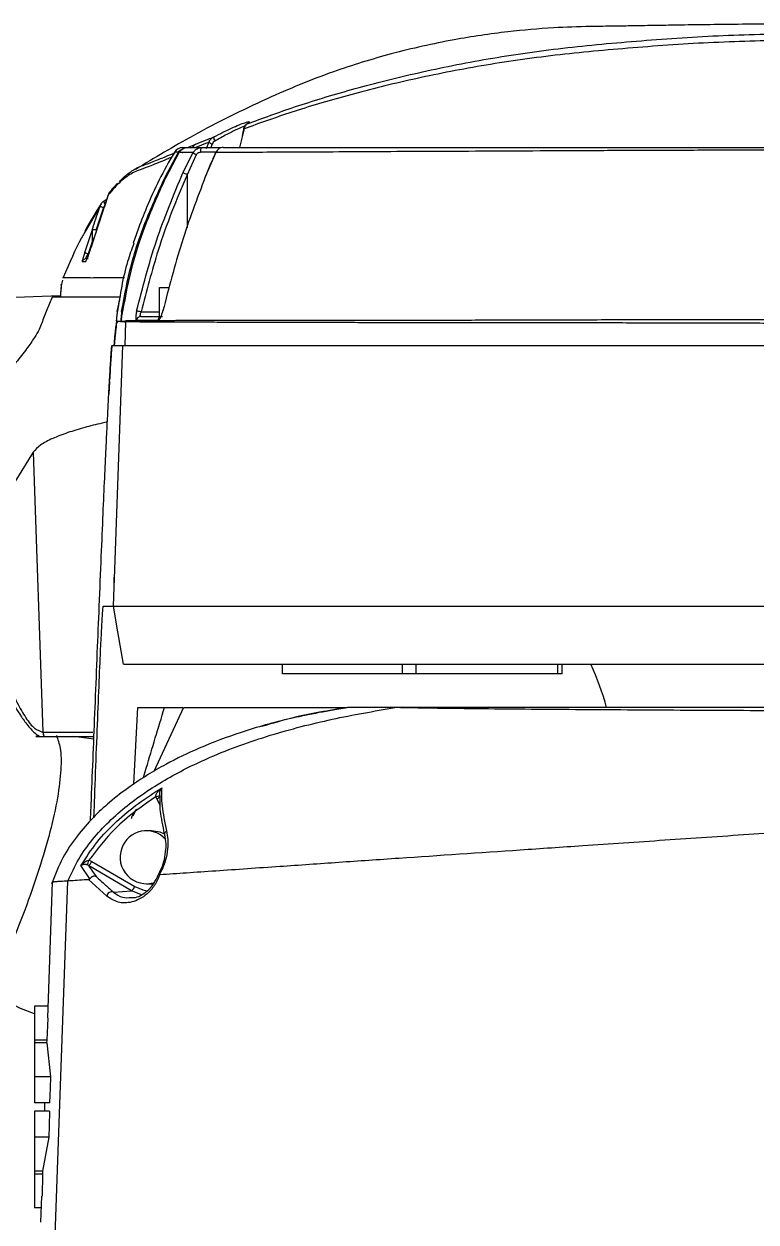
# Model space of a CAD drawing. Header units: millimetres. Extents: x -13464 to 9471, y -517 to 17126.
# Drawn here: x 5207.5 to 5283.3, y 12521.7 to 12645.8 of the extents above; entities that cross this region are included whole.
import ezdxf

# ---------------------------------------------------------------- set-up
doc = ezdxf.new("R2010")
doc.units = ezdxf.units.MM

msp = doc.modelspace()

# ---------------------------------------------------------------- linework, layer by layer
at = {"color": 7, "linetype": 'Continuous', "lineweight": 25}
for p, q in [((5230.34, 12634.94), (5229.87, 12633)), ((5230.16, 12634.2), (5230.29, 12634.77)), ((5224.47, 12633), (5225.34, 12633.36)), ((5226.43, 12632.9), (5226.69, 12633.54)), ((5227.04, 12633.37), (5226.91, 12633)), ((5222.19, 12630.01), (5223.55, 12632.52)), ((5223.61, 12632.51), (5222.19, 12629.83)), ((5223.55, 12632.52), (5223.14, 12632.53)), ((5223.98, 12633), (5224.41, 12633)), ((5224, 12630.38), (5225.07, 12632.49)), ((5225.39, 12632.26), (5224.44, 12630.19)), ((5227.44, 12632.52), (5225.81, 12632.52)), ((5225.97, 12633), (5227.92, 12633)), ((5227.41, 12632.49), (5226.32, 12629.98)), ((5224.44, 12630.19), (5224.43, 12624.69)), ((5216.43, 12628.4), (5216.27, 12628.1)), ((5215.42, 12626.93), (5213.79, 12624.13)), ((5215.42, 12626.93), (5215.55, 12627.19)), ((5216.12, 12627.63), (5215.82, 12627.43)), ((5215.84, 12627.47), (5216.13, 12627.67)), ((5216.27, 12628.1), (5216.27, 12628.1)), ((5215.77, 12626.79), (5215.01, 12624.5)), ((5213.84, 12622.14), (5214.59, 12624.43)), ((5214.59, 12624.5), (5214.59, 12623.02)), ((5214.59, 12624.5), (5215.04, 12624.5)), ((5214.59, 12623.24), (5214.19, 12621.99)), ((5214.19, 12621.99), (5214.26, 12621.99)), ((5214.31, 12622.14), (5214.3, 12622.14)), ((5214.03, 12621.5), (5214.11, 12621.5)), ((5211.61, 12619.56), (5211.58, 12619.48)), ((5211.4, 12618.74), (5211.3, 12617.51)), ((5211.52, 12619.28), (5211.42, 12618.85)), ((5221.59, 12615.5), (5221.59, 12618.5)), ((5221.59, 12618.5), (5222.58, 12618.5)), ((5211.31, 12617.65), (5198.75, 12617.21)), ((5217.21, 12616.04), (5217.47, 12617.22)), ((5219.68, 12615.99), (5221.59, 12615.99)), ((5217.14, 12615.04), (5217.1, 12615.05)), ((5218.06, 12614.94), (5217.98, 12612.5)), ((5216.64, 12612.5), (5217.73, 12612.5)), ((5217.73, 12612.5), (5216.89, 12588.36)), ((5217.73, 12612.5), (5360.31, 12612.5)), ((5216.4, 12608.77), (5216.33, 12607.45)), ((5208.5, 12601.45), (5206.59, 12598.39)), ((5208.5, 12601.45), (5209.51, 12572.47)), ((5216.85, 12587.5), (5216.78, 12585.5)), ((5216.8, 12585.5), (5216.87, 12587.5)), ((5216.85, 12587.5), (5216.87, 12587.5)), ((5215.75, 12585.5), (5216.54, 12585.5)), ((5216.54, 12585.5), (5216.78, 12585.5)), ((5216.54, 12585.5), (5216.79, 12585.46)), ((5216.8, 12585.5), (5361.32, 12585.5)), ((5217.85, 12579.5), (5360.84, 12579.5)), ((5234.3, 12578.5), (5234.3, 12579.5)), ((5234.31, 12578.5), (5234.3, 12578.5)), ((5234.31, 12578.5), (5234.31, 12579.5)), ((5246.73, 12578.5), (5234.31, 12578.5)), ((5246.73, 12578.5), (5246.73, 12579.5)), ((5248.16, 12578.5), (5246.73, 12578.5)), ((5248.16, 12578.5), (5248.16, 12579.5)), ((5262.81, 12578.5), (5248.16, 12578.5)), ((5262.81, 12578.5), (5262.81, 12579.5)), ((5263.28, 12578.5), (5262.81, 12578.5)), ((5263.28, 12578.5), (5263.28, 12579.5)), ((5218.93, 12567.09), (5219.34, 12575)), ((5224.08, 12575.02), (5220.98, 12568.39)), ((5407.64, 12575), (5245.95, 12575)), ((5209.51, 12572.47), (5214.69, 12572.47)), ((5209.64, 12572), (5214.68, 12572)), ((5214.78, 12571.73), (5212.72, 12572)), ((5221.66, 12564.89), (5221.3, 12565.54)), ((5221.59, 12565.91), (5221.64, 12565.79)), ((5221.63, 12565.76), (5221.64, 12565.77)), ((5219.07, 12564.29), (5218.83, 12563.77)), ((5220.74, 12562.25), (5220.22, 12562.25)), ((5214.23, 12558.64), (5214.08, 12558.71)), ((5218.68, 12556.03), (5214.23, 12558.64)), ((5214.56, 12559.07), (5219.01, 12556.46)), ((5214.38, 12557.26), (5213.44, 12558.63)), ((5210.48, 12556.92), (5209.99, 12542.86)), ((5216.12, 12555.46), (5214.23, 12557.18)), ((5220.22, 12556.75), (5220.74, 12556.75)), ((5216.82, 12555.88), (5218.68, 12556.03)), ((5208.63, 12544.08), (5208.63, 12540.57)), ((5210.04, 12544.08), (5208.63, 12544.08)), ((5209.93, 12540.57), (5210.06, 12542.85)), ((5208.63, 12540.57), (5208.63, 12540.28)), ((5209.93, 12540.57), (5208.63, 12540.57)), ((5208.63, 12540.28), (5208.63, 12536.77)), ((5209.94, 12540.28), (5208.63, 12540.28)), ((5209.92, 12540.28), (5209.93, 12540.57)), ((5210.33, 12536.77), (5209.94, 12540.28)), ((5210.33, 12536.77), (5208.63, 12536.77)), ((5208.63, 12536.77), (5208.63, 12534.05)), ((5210.23, 12534.05), (5208.63, 12534.05)), ((5209.68, 12534.05), (5209.66, 12533.21)), ((5208.63, 12533.21), (5208.63, 12530.5)), ((5210.2, 12533.21), (5208.63, 12533.21)), ((5210.11, 12530.5), (5208.63, 12530.5)), ((5208.63, 12530.5), (5208.63, 12526.99)), ((5210.11, 12530.5), (5209.47, 12526.99)), ((5209.47, 12526.99), (5208.63, 12526.99)), ((5208.63, 12526.99), (5208.63, 12526.69)), ((5208.63, 12526.69), (5208.63, 12523.18)), ((5209.45, 12526.69), (5208.63, 12526.69)), ((5209.45, 12526.69), (5209.42, 12524.41)), ((5209.46, 12526.99), (5209.45, 12526.69)), ((5209.35, 12524.41), (5209.25, 12521.72)), ((5209.4, 12523.18), (5208.63, 12523.18))]:
    msp.add_line(p, q, dxfattribs=at)
at = {"color": 7, "linetype": 'Continuous', "lineweight": 25, "flags": 128}
for points in [[(5230.34, 12634.94), (5230.31, 12634.93), (5230.29, 12634.91), (5230.28, 12634.89), (5230.27, 12634.87), (5230.26, 12634.85), (5230.26, 12634.82), (5230.27, 12634.8), (5230.29, 12634.77)], [(5225.97, 12633), (5225.94, 12632.99), (5225.91, 12632.97), (5225.89, 12632.92), (5225.86, 12632.86), (5225.84, 12632.79), (5225.83, 12632.71), (5225.82, 12632.62), (5225.81, 12632.52)], [(5226.32, 12629.98), (5226.3, 12629.98), (5226.29, 12629.96), (5226.29, 12629.95)], [(5215.82, 12627.43), (5215.82, 12627.43), (5215.82, 12627.46), (5215.84, 12627.47)], [(5217.23, 12616.03), (5217.22, 12616.03), (5217.21, 12616.04)], [(5221.93, 12616.08), (5221.91, 12616.08), (5221.9, 12616.08)], [(5217.63, 12615.05), (5217.6, 12615.05), (5217.57, 12615.04)], [(5217.85, 12579.5), (5217.26, 12582.86), (5216.8, 12585.5)], [(5222.1, 12561.88), (5221.66, 12562.09), (5220.74, 12562.25)], [(5210.59, 12515.5), (5211.44, 12538.76), (5212.1, 12557.03)], [(5219.01, 12556.46), (5219.84, 12556.11), (5220.3, 12556.02)], [(5220.74, 12556.75), (5220.86, 12556.76), (5220.97, 12556.76)], [(5219.67, 12555.62), (5219.63, 12555.63), (5218.68, 12556.03)], [(5210.23, 12534.05), (5210.29, 12535.57), (5210.33, 12536.77)], [(5210.2, 12533.21), (5210.15, 12531.69), (5210.11, 12530.5)]]:
    msp.add_lwpolyline(points, dxfattribs=at)
at = {"color": 7, "linetype": 'Continuous', "lineweight": 25}
for centre, radius, start, end in [((5230.83, 12635.06), 0.436, 114.8636, 144.5738), ((5225.78, 12632.61), 0.865, 120.4039, 153.2681), ((5228.66, 12637.12), 4.09, 241.2227, 246.6504), ((5227.89, 12634.07), 0.694, 176.4782, 214.1728), ((5223.98, 12632), 1, 90.0002, 147.9021), ((5226.14, 12633.65), 1.58, 227.604, 241.7233), ((5227.42, 12632.43), 0.0644, 105.129, 175.955), ((5222.27, 12630.04), 0.0825, 204.0674, 243.5551), ((5221.32, 12623.6), 7.29, 64.6787, 68.428), ((5216.15, 12628.18), 1.44, 239.5724, 254.5134), ((5216.7, 12627.61), 0.904, 191.4714, 213.1103), ((5214.57, 12623.37), 1.43, 239.4598, 254.5395), ((5214.03, 12621), 0.5, 90.0141, 161.8887), ((5217.23, 12611.88), 4.17, 82.8436, 84.0354), ((5218.4, 12610.46), 5.67, 77.0043, 81.8579), ((5218.07, 12615), 0.5, 146.1061, 175.3499), ((5219.06, 12614.91), 1, 170.721, 177.996), ((5219.06, 12614.91), 1, 170.7235, 177.9953), ((5219.67, 12615.01), 0.494, 90.3418, 169.8687), ((5221.9, 12615.01), 0.494, 112.5225, 169.2421), ((5238.59, 12566.91), 30.38, 15.4399, 24.478), ((5210.51, 12572.5), 1, 181.9915, 209.9345), ((5220.86, 12567.31), 1.58, 282.3645, 297.5193), ((5220.42, 12567.2), 1.87, 297.7242, 310.0793), ((5221.64, 12565.78), 0.00787, 39.5643, 95.1081), ((5220.21, 12559.56), 2.69, 41.6905, 160.7548), ((5222.54, 12561.85), 0.441, 120.9615, 212.0267), ((5220.23, 12559.49), 2.73, 159.5437, 288.2856), ((5213.15, 12559.36), 1.13, 324.8112, 351.4145), ((5213.46, 12559.57), 1.21, 309.4885, 335.6346), ((5217.91, 12556.96), 1.21, 309.4885, 335.6346), ((5216.63, 12555.39), 0.52, 68.8253, 172.3609)]:
    msp.add_arc(centre, radius, start, end, dxfattribs=at)
for points, knots in [([(5358.82, 12631.25), (5357.05, 12632.3), (5353.28, 12634.51), (5347.51, 12637.4), (5341.83, 12639.93), (5336.67, 12641.73), (5332.07, 12643.03), (5327.37, 12644.08), (5322.66, 12644.85), (5318.09, 12645.32), (5314.41, 12645.52), (5311.32, 12645.55), (5308.81, 12645.59), (5305.71, 12645.64), (5302.45, 12645.7), (5299.09, 12645.74), (5295.7, 12645.78), (5292.04, 12645.8), (5288.33, 12645.81), (5284.62, 12645.79), (5281.16, 12645.76), (5277.86, 12645.72), (5275.07, 12645.68), (5272.91, 12645.64), (5271.53, 12645.62), (5270.4, 12645.6), (5268.52, 12645.57), (5265.81, 12645.54), (5262.08, 12645.42), (5257.37, 12645.01), (5251.75, 12644.18), (5245.7, 12642.82), (5239.22, 12640.83), (5232.35, 12637.99), (5225.5, 12634.59), (5221.07, 12631.93), (5219.1, 12630.74)], [0, 0, 0, 0, 0.041115, 0.087531, 0.129663, 0.166152, 0.198449, 0.227384, 0.265435, 0.297636, 0.324198, 0.345086, 0.366158, 0.388616, 0.413961, 0.434858, 0.457101, 0.480931, 0.506556, 0.529461, 0.553513, 0.574874, 0.595025, 0.609936, 0.619218, 0.62814, 0.64167, 0.660142, 0.686983, 0.719764, 0.758607, 0.804151, 0.846568, 0.896527, 0.953775, 1, 1, 1, 1]), ([(5230.65, 12635.45), (5232.26, 12636.05), (5235.49, 12637.24), (5241.34, 12639.02), (5247.87, 12640.69), (5255.04, 12642.16), (5262.77, 12643.3), (5270.93, 12644.06), (5279.39, 12644.66), (5285.17, 12644.77), (5288.06, 12644.82)], [0, 0, 0, 0, 0.125116, 0.250285, 0.374667, 0.50004, 0.624973, 0.749118, 0.874476, 1, 1, 1, 1]), ([(5287, 12644.12), (5284.13, 12644.06), (5278.41, 12643.92), (5270.04, 12643.31), (5261.98, 12642.56), (5254.37, 12641.43), (5247.31, 12640.01), (5240.88, 12638.39), (5235.12, 12636.67), (5231.93, 12635.52), (5230.34, 12634.94)], [0, 0, 0, 0, 0.125651, 0.251082, 0.375338, 0.5003, 0.625545, 0.74985, 0.874976, 1, 1, 1, 1]), ([(5227.19, 12634.11), (5227.84, 12634.43), (5229.13, 12635.07), (5230.45, 12635.62), (5230.99, 12635.75), (5230.76, 12635.55), (5230.65, 12635.45)], [0, 0, 0, 0, 0.280193, 0.558926, 0.77905, 1, 1, 1, 1]), ([(5230.39, 12635.21), (5230.37, 12635.21), (5230.22, 12635.17), (5229.63, 12634.91), (5228.57, 12634.38), (5227.73, 12633.91), (5227.31, 12633.68)], [0, 0, 0, 0, 0.050018, 0.36646, 0.682852, 1, 1, 1, 1]), ([(5230.56, 12635.4), (5230.49, 12635.34), (5230.39, 12635.24), (5230.31, 12635.04), (5230.28, 12634.92), (5230.26, 12634.86)], [0, 0, 0, 0, 0.460902, 0.721795, 1, 1, 1, 1]), ([(5230.65, 12635.45), (5230.61, 12635.43), (5230.55, 12635.38), (5230.46, 12635.27), (5230.39, 12635.12), (5230.36, 12635), (5230.34, 12634.94)], [0, 0, 0, 0, 0.234712, 0.480205, 0.736022, 1, 1, 1, 1]), ([(5225.34, 12633.36), (5225.67, 12633.49), (5226.26, 12633.73), (5226.91, 12633.99), (5227.19, 12634.11)], [0, 0, 0, 0, 0.56092, 1, 1, 1, 1]), ([(5226.69, 12633.54), (5226.35, 12633.41), (5225.88, 12633.22), (5225.45, 12633.05), (5225.34, 12633)], [0, 0, 0, 0, 0.732157, 1, 1, 1, 1]), ([(5226.69, 12633.54), (5226.72, 12633.6), (5226.77, 12633.73), (5226.93, 12633.93), (5227.09, 12634.04), (5227.19, 12634.11)], [0, 0, 0, 0, 0.263921, 0.517486, 1, 1, 1, 1]), ([(5227.31, 12633.68), (5227.25, 12633.64), (5227.14, 12633.56), (5227.07, 12633.43), (5227.04, 12633.37)], [0, 0, 0, 0, 0.500976, 1, 1, 1, 1]), ([(5222.84, 12631.99), (5222.67, 12631.92), (5221.62, 12631.5), (5220.39, 12630.99), (5219.39, 12630.63), (5218.84, 12630.41), (5218.18, 12630), (5217.55, 12629.49), (5216.91, 12628.87), (5216.49, 12628.36), (5216.27, 12628.1)], [0, 0, 0, 0, 0.026397, 0.165473, 0.305734, 0.444632, 0.583463, 0.722275, 0.86112, 1, 1, 1, 1]), ([(5223.29, 12632.78), (5222.75, 12631.87), (5221.67, 12630.03), (5220.43, 12627.28), (5219.49, 12624.96), (5219.04, 12623.62), (5218.86, 12623.11)], [0, 0, 0, 0, 0.298015, 0.596314, 0.845112, 1, 1, 1, 1]), ([(5219.07, 12630.79), (5219.13, 12630.82), (5219.4, 12630.99), (5219.8, 12631.13), (5220.81, 12631.5), (5221.98, 12631.98), (5222.98, 12632.39), (5223.09, 12632.44)], [0, 0, 0, 0, 0.077403, 0.373001, 0.66861, 0.961622, 1, 1, 1, 1]), ([(5223.14, 12632.53), (5223.13, 12632.53), (5223.13, 12632.53), (5223.12, 12632.52), (5223.12, 12632.52)], [0, 0, 0, 0, 0.8171558, 1, 1, 1, 1]), ([(5223.55, 12632.52), (5223.6, 12632.59), (5223.71, 12632.74), (5223.93, 12632.89), (5224.17, 12632.99), (5224.33, 12633), (5224.41, 12633)], [0, 0, 0, 0, 0.263251, 0.517611, 0.762449, 1, 1, 1, 1]), ([(5223.61, 12632.51), (5223.67, 12632.59), (5223.77, 12632.74), (5223.99, 12632.89), (5224.23, 12632.99), (5224.39, 12633), (5224.47, 12633)], [0, 0, 0, 0, 0.263525, 0.517273, 0.761993, 1, 1, 1, 1]), ([(5225.07, 12632.49), (5224.66, 12632.49), (5223.84, 12632.49), (5224.06, 12632.49), (5223.92, 12632.49), (5223.87, 12632.5), (5223.8, 12632.5), (5223.74, 12632.51), (5223.68, 12632.51), (5223.63, 12632.51), (5223.61, 12632.51)], [0, 0, 0, 0, 0.126714, 0.25173, 0.376441, 0.501153, 0.625865, 0.750577, 0.875288, 1, 1, 1, 1]), ([(5224.47, 12633), (5224.57, 12633), (5224.69, 12633), (5224.82, 12633), (5224.87, 12633), (5224.91, 12633), (5224.96, 12633), (5225.63, 12633), (5225.97, 12633)], [0, 0, 0, 0, 0.559888, 0.64787, 0.735853, 0.823836, 0.911756, 1, 1, 1, 1]), ([(5225.07, 12632.49), (5225.13, 12632.56), (5225.23, 12632.72), (5225.46, 12632.88), (5225.71, 12632.98), (5225.89, 12633), (5225.97, 12633)], [0, 0, 0, 0, 0.258676, 0.51138, 0.758144, 1, 1, 1, 1]), ([(5225.39, 12632.26), (5225.42, 12632.3), (5225.46, 12632.38), (5225.57, 12632.46), (5225.69, 12632.51), (5225.77, 12632.52), (5225.81, 12632.52)], [0, 0, 0, 0, 0.258797, 0.510169, 0.75626, 1, 1, 1, 1]), ([(5227.36, 12632.44), (5227.19, 12632.07), (5226.83, 12631.26), (5226.48, 12630.41), (5226.29, 12629.95)], [0, 0, 0, 0, 0.4520577, 1, 1, 1, 1]), ([(5228.16, 12633), (5228.09, 12633), (5227.94, 12632.98), (5227.73, 12632.88), (5227.54, 12632.72), (5227.45, 12632.57), (5227.41, 12632.49)], [0, 0, 0, 0, 0.241836, 0.48864, 0.741384, 1, 1, 1, 1]), ([(5289.3, 12632.76), (5287.09, 12632.75), (5282.68, 12632.74), (5276.06, 12632.71), (5269.55, 12632.69), (5263.23, 12632.66), (5257.16, 12632.63), (5251.42, 12632.6), (5246.07, 12632.58), (5241.18, 12632.55), (5236.81, 12632.53), (5233.01, 12632.51), (5229.79, 12632.5), (5228.2, 12632.5), (5227.41, 12632.49)], [0, 0, 0, 0, 0.083451, 0.166766, 0.250364, 0.333276, 0.416351, 0.500025, 0.58305, 0.666182, 0.749947, 0.833056, 0.916188, 1, 1, 1, 1]), ([(5228.16, 12633), (5229.24, 12633), (5231.39, 12633), (5236.1, 12633), (5241.76, 12633), (5248.38, 12633), (5255.73, 12633), (5263.65, 12633), (5271.97, 12633), (5280.57, 12633), (5286.36, 12633), (5289.25, 12633)], [0, 0, 0, 0, 0.112471, 0.223913, 0.336212, 0.447764, 0.559813, 0.669652, 0.779305, 0.889723, 1, 1, 1, 1]), ([(5217.42, 12629.46), (5217.6, 12629.65), (5218, 12630.05), (5218.55, 12630.49), (5218.91, 12630.7), (5219.07, 12630.79)], [0, 0, 0, 0, 0.327769, 0.714525, 1, 1, 1, 1]), ([(5217.66, 12616.03), (5217.96, 12617.65), (5218.54, 12620.89), (5220.15, 12625.55), (5221.51, 12628.53), (5222.19, 12630.01)], [0, 0, 0, 0, 0.334105, 0.667149, 1, 1, 1, 1]), ([(5222.19, 12629.83), (5221.53, 12628.36), (5220.21, 12625.42), (5218.64, 12620.82), (5218.05, 12617.63), (5217.75, 12616.03)], [0, 0, 0, 0, 0.332892, 0.66592, 1, 1, 1, 1]), ([(5219.21, 12616.07), (5219.84, 12618.52), (5221.09, 12623.4), (5223.03, 12628.05), (5224, 12630.38)], [0, 0, 0, 0, 0.5003242, 1, 1, 1, 1]), ([(5224.44, 12630.19), (5223.89, 12628.9), (5222.79, 12626.32), (5221.13, 12621.6), (5220.23, 12618.12), (5219.68, 12615.99)], [0, 0, 0, 0, 0.280005, 0.559888, 1, 1, 1, 1]), ([(5226.32, 12629.98), (5225.47, 12627.72), (5223.75, 12623.18), (5222.54, 12618.45), (5221.93, 12616.08)], [0, 0, 0, 0, 0.4998, 1, 1, 1, 1]), ([(5216.44, 12628.41), (5216.44, 12628.4), (5216.35, 12628.33), (5216.31, 12628.21), (5216.27, 12628.1)], [0, 0, 0, 0, 0.030716, 1, 1, 1, 1]), ([(5217.23, 12629.31), (5217.14, 12629.21), (5216.87, 12628.94), (5216.61, 12628.62), (5216.44, 12628.41)], [0, 0, 0, 0, 0.354997, 1, 1, 1, 1]), ([(5215.55, 12627.19), (5215.45, 12627.04), (5215.22, 12626.71), (5214.86, 12626.12), (5214.43, 12625.4), (5214.09, 12624.79), (5213.89, 12624.42), (5213.86, 12624.35)], [0, 0, 0, 0, 0.171311, 0.391681, 0.646718, 0.933792, 1, 1, 1, 1]), ([(5216.27, 12628.1), (5216.26, 12628.06), (5216.05, 12627.43), (5215.51, 12625.78), (5214.9, 12623.94), (5214.45, 12622.59), (5214.34, 12622.26), (5214.3, 12622.14)], [0, 0, 0, 0, 0.016847, 0.318804, 0.833767, 0.943131, 1, 1, 1, 1]), ([(5216.27, 12628.1), (5215.91, 12626.99), (5215.25, 12625), (5214.59, 12623.02), (5214.31, 12622.14)], [0, 0, 0, 0, 0.56, 1, 1, 1, 1]), ([(5214.62, 12624.5), (5214.65, 12624.61), (5214.92, 12625.42), (5215.19, 12626.23), (5215.42, 12626.93)], [0, 0, 0, 0, 0.13244, 1, 1, 1, 1]), ([(5215.55, 12627.19), (5215.55, 12627.19), (5215.61, 12627.32), (5215.73, 12627.4), (5215.84, 12627.47)], [0, 0, 0, 0, 0.042046, 1, 1, 1, 1]), ([(5215.91, 12627), (5215.88, 12626.98), (5215.82, 12626.92), (5215.79, 12626.84), (5215.77, 12626.79)], [0, 0, 0, 0, 0.39627, 1, 1, 1, 1]), ([(5213.79, 12624.13), (5213.69, 12623.97), (5212.96, 12622.73), (5212.24, 12621.04), (5211.61, 12619.56)], [0, 0, 0, 0, 0.128807, 1, 1, 1, 1]), ([(5213.84, 12622.14), (5213.79, 12622), (5213.7, 12621.72), (5213.6, 12621.38), (5213.55, 12621.19), (5213.56, 12621.17), (5213.56, 12621.16)], [0, 0, 0, 0, 0.280188, 0.559183, 0.779344, 1, 1, 1, 1]), ([(5213.94, 12621.16), (5213.95, 12621.18), (5213.97, 12621.22), (5214.08, 12621.49), (5214.19, 12621.81), (5214.27, 12622.03), (5214.31, 12622.14)], [0, 0, 0, 0, 0.2800931, 0.5591216, 0.7794103, 1, 1, 1, 1]), ([(5214.03, 12621.5), (5214.02, 12621.5), (5214, 12621.51), (5213.99, 12621.54), (5213.99, 12621.58), (5214, 12621.64), (5214.03, 12621.72), (5214.07, 12621.81), (5214.13, 12621.9), (5214.16, 12621.96), (5214.19, 12621.99)], [0, 0, 0, 0, 0.1346264, 0.2567417, 0.3787904, 0.4965838, 0.6145795, 0.7387864, 0.8625616, 1, 1, 1, 1]), ([(5214.31, 12622.14), (5214.28, 12622.07), (5214.24, 12621.93), (5214.18, 12621.75), (5214.13, 12621.6), (5214.11, 12621.51), (5214.11, 12621.46), (5214.12, 12621.46), (5214.12, 12621.46)], [0, 0, 0, 0, 0.229836, 0.445102, 0.643559, 0.825029, 0.991707, 1, 1, 1, 1]), ([(5218.92, 12623.09), (5218.7, 12622.47), (5217.87, 12620.19), (5217.5, 12617.77), (5217.23, 12616.02)], [0, 0, 0, 0, 0.2729878, 1, 1, 1, 1]), ([(5213.94, 12621.16), (5213.86, 12621.16), (5213.73, 12621.16), (5213.61, 12621.16), (5213.56, 12621.16)], [0, 0, 0, 0, 0.56, 1, 1, 1, 1]), ([(5211.62, 12619.61), (5211.61, 12619.59), (5211.6, 12619.55), (5211.58, 12619.5), (5211.57, 12619.48)], [0, 0, 0, 0, 0.536556, 1, 1, 1, 1]), ([(5211.61, 12619.56), (5211.72, 12619.56), (5211.95, 12619.56), (5212.39, 12619.56), (5212.91, 12619.56), (5213.39, 12619.56), (5213.8, 12619.55), (5214.11, 12619.56), (5214.41, 12619.53), (5214.69, 12619.52), (5214.96, 12619.57), (5215.18, 12619.55), (5215.39, 12619.55), (5215.79, 12619.55), (5216.33, 12619.55), (5217.01, 12619.55), (5217.53, 12619.55), (5217.9, 12619.55), (5217.94, 12619.55)], [0, 0, 0, 0, 0.128995, 0.260697, 0.390478, 0.522613, 0.579837, 0.639722, 0.696921, 0.754007, 0.789405, 0.826822, 0.862034, 0.898916, 0.934095, 0.963332, 0.995576, 1, 1, 1, 1]), ([(5211.42, 12618.85), (5211.4, 12618.6), (5211.36, 12618.15), (5211.32, 12617.7), (5211.31, 12617.5)], [0, 0, 0, 0, 0.56, 1, 1, 1, 1]), ([(5211.4, 12618.74), (5211.4, 12618.75), (5211.4, 12618.79), (5211.41, 12618.82), (5211.42, 12618.85)], [0, 0, 0, 0, 0.314594, 1, 1, 1, 1]), ([(5210.45, 12617.5), (5210.27, 12617.07), (5209.91, 12616.2), (5209.56, 12615.28), (5209.38, 12614.82)], [0, 0, 0, 0, 0.498993, 1, 1, 1, 1]), ([(5217.53, 12617.5), (5217.06, 12617.5), (5215.72, 12617.5), (5214.29, 12617.5), (5213.84, 12617.5), (5212.88, 12617.5), (5212.16, 12617.5), (5211.5, 12617.5), (5210.93, 12617.5), (5210.61, 12617.5), (5210.45, 12617.5)], [0, 0, 0, 0, 0.040037, 0.114188, 0.261696, 0.409742, 0.557067, 0.698706, 0.846349, 1, 1, 1, 1]), ([(5217.21, 12616.04), (5217.19, 12615.89), (5217.16, 12615.6), (5217.12, 12615.27), (5217.1, 12615.08), (5217.1, 12615.06), (5217.1, 12615.05)], [0, 0, 0, 0, 0.280079, 0.559328, 0.779619, 1, 1, 1, 1]), ([(5217.14, 12615.04), (5217.14, 12615.05), (5217.15, 12615.09), (5217.17, 12615.35), (5217.19, 12615.68), (5217.22, 12615.91), (5217.23, 12616.02)], [0, 0, 0, 0, 0.280123, 0.559334, 0.779589, 1, 1, 1, 1]), ([(5217.35, 12616.9), (5217.33, 12616.82), (5217.3, 12616.59), (5217.27, 12616.38), (5217.26, 12616.24)], [0, 0, 0, 0, 0.3629977, 1, 1, 1, 1]), ([(5217.66, 12616.03), (5217.65, 12615.88), (5217.61, 12615.59), (5217.58, 12615.27), (5217.57, 12615.08), (5217.57, 12615.05), (5217.57, 12615.04)], [0, 0, 0, 0, 0.280066, 0.559323, 0.779622, 1, 1, 1, 1]), ([(5217.63, 12615.05), (5217.64, 12615.07), (5217.64, 12615.1), (5217.67, 12615.36), (5217.71, 12615.69), (5217.74, 12615.92), (5217.75, 12616.03)], [0, 0, 0, 0, 0.280128, 0.5593285, 0.7795746, 1, 1, 1, 1]), ([(5219.21, 12616.07), (5219.18, 12615.93), (5219.13, 12615.64), (5219.11, 12615.32), (5219.13, 12615.13), (5219.16, 12615.11), (5219.18, 12615.1)], [0, 0, 0, 0, 0.2802097, 0.5593723, 0.779598, 1, 1, 1, 1]), ([(5219.66, 12615.5), (5219.65, 12615.5), (5219.63, 12615.51), (5219.61, 12615.54), (5219.59, 12615.58), (5219.59, 12615.64), (5219.6, 12615.71), (5219.61, 12615.8), (5219.64, 12615.89), (5219.67, 12615.95), (5219.68, 12615.99)], [0, 0, 0, 0, 0.13445, 0.26176, 0.383002, 0.499414, 0.616854, 0.738575, 0.865904, 1, 1, 1, 1]), ([(5221.41, 12615.11), (5221.46, 12615.12), (5221.56, 12615.16), (5221.71, 12615.43), (5221.84, 12615.75), (5221.9, 12615.97), (5221.93, 12616.08)], [0, 0, 0, 0, 0.280102, 0.559252, 0.779529, 1, 1, 1, 1]), ([(5221.9, 12616.08), (5221.88, 12616.01), (5221.85, 12615.89), (5221.8, 12615.73), (5221.75, 12615.6), (5221.72, 12615.52), (5221.7, 12615.48), (5221.71, 12615.48), (5221.71, 12615.48)], [0, 0, 0, 0, 0.21774, 0.4191756, 0.6037277, 0.7722965, 0.9277433, 1, 1, 1, 1]), ([(5209.38, 12614.82), (5209.31, 12614.61), (5209.16, 12614.2), (5208.81, 12613.61), (5208.63, 12613.33)], [0, 0, 0, 0, 0.502555, 1, 1, 1, 1]), ([(5216.89, 12612.5), (5216.9, 12612.64), (5216.93, 12613), (5216.97, 12613.52), (5217.01, 12613.93), (5217.04, 12614.2), (5217.06, 12614.36), (5217.08, 12614.49), (5217.1, 12614.6), (5217.14, 12614.83), (5217.19, 12615.01), (5217.24, 12615), (5217.27, 12615.01), (5217.29, 12615.01), (5217.3, 12615.01), (5217.32, 12615.01), (5217.33, 12615.01), (5217.36, 12615.01), (5217.39, 12615.01), (5217.43, 12615.01), (5217.45, 12615.01), (5217.46, 12615.01), (5217.48, 12615.01), (5217.49, 12615.01), (5217.51, 12615.01), (5217.54, 12615.01), (5217.59, 12615.02), (5217.65, 12615.02), (5217.71, 12615.02), (5217.77, 12615.02), (5217.84, 12615.03), (5217.91, 12615.03), (5217.99, 12615.03), (5218.05, 12615.06), (5218.08, 12615.07)], [0, 0, 0, 0, 0.01703, 0.042663, 0.076892, 0.090839, 0.103185, 0.115521, 0.127849, 0.140168, 0.197174, 0.252335, 0.274417, 0.288839, 0.298134, 0.311303, 0.328347, 0.349266, 0.382812, 0.423109, 0.434779, 0.446912, 0.459507, 0.472566, 0.486088, 0.500074, 0.56153, 0.619832, 0.674979, 0.72697, 0.780929, 0.854059, 0.926884, 1, 1, 1, 1]), ([(5217.12, 12615.04), (5217.08, 12614.68), (5217, 12613.94), (5216.93, 12613), (5216.89, 12612.51)], [0, 0, 0, 0, 0.481745, 1, 1, 1, 1]), ([(5218.06, 12614.94), (5218.03, 12614.94), (5217.97, 12614.93), (5217.85, 12614.95), (5217.68, 12614.96), (5217.51, 12614.97), (5217.36, 12614.99), (5217.26, 12614.98), (5217.17, 12615), (5217.05, 12614.37), (5216.94, 12613.12), (5216.89, 12612.5)], [0, 0, 0, 0, 0.087798, 0.175596, 0.313564, 0.559936, 0.647926, 0.735915, 0.823893, 0.911912, 1, 1, 1, 1]), ([(5289.34, 12614.78), (5288.36, 12614.79), (5286.49, 12614.79), (5283.82, 12614.8), (5281.43, 12614.8), (5279.32, 12614.81), (5277.47, 12614.81), (5275.52, 12614.82), (5273.02, 12614.83), (5270.04, 12614.83), (5267.02, 12614.84), (5264.45, 12614.85), (5262.04, 12614.85), (5259.6, 12614.85), (5256.94, 12614.86), (5254.14, 12614.85), (5251.41, 12614.85), (5249.28, 12614.85), (5247.74, 12614.85), (5246.64, 12614.85), (5245.49, 12614.85), (5244.29, 12614.86), (5243.06, 12614.86), (5241.78, 12614.87), (5240.48, 12614.87), (5239.17, 12614.88), (5237.66, 12614.88), (5235.85, 12614.89), (5233.92, 12614.88), (5232.16, 12614.89), (5230.83, 12614.89), (5229.76, 12614.89), (5228.7, 12614.9), (5227.52, 12614.9), (5226.36, 12614.91), (5225.34, 12614.92), (5224.47, 12614.92), (5223.64, 12614.92), (5222.86, 12614.93), (5222.13, 12614.93), (5221.52, 12614.93), (5221.02, 12614.93), (5220.5, 12614.93), (5219.83, 12614.93), (5219.26, 12614.94), (5218.85, 12614.94), (5218.62, 12614.95), (5218.44, 12614.95), (5218.3, 12614.95), (5218.2, 12614.95), (5218.13, 12614.95), (5218.08, 12614.94), (5218.07, 12614.94), (5218.06, 12614.94)], [0, 0, 0, 0, 0.026393, 0.050373, 0.071939, 0.091091, 0.10783, 0.122155, 0.14452, 0.176678, 0.204998, 0.229479, 0.250122, 0.274614, 0.301112, 0.329616, 0.360127, 0.386803, 0.39839, 0.410691, 0.423704, 0.43743, 0.451868, 0.46702, 0.482884, 0.49946, 0.516176, 0.540799, 0.571228, 0.59694, 0.61817, 0.632809, 0.648602, 0.670819, 0.694642, 0.713208, 0.731496, 0.749506, 0.768553, 0.787601, 0.806648, 0.819981, 0.833345, 0.857424, 0.892216, 0.910119, 0.924792, 0.938854, 0.952305, 0.965145, 0.977374, 0.988993, 1, 1, 1, 1]), ([(5218.06, 12614.94), (5218.06, 12614.94), (5218.06, 12614.94), (5218.06, 12614.94), (5218.06, 12614.94)], [0, 0, 0, 0, 0.56, 1, 1, 1, 1]), ([(5218.08, 12615.07), (5218.08, 12615.07), (5218.08, 12615.07), (5218.09, 12615.07), (5218.12, 12615.07), (5218.18, 12615.08), (5218.25, 12615.08), (5218.35, 12615.09), (5218.46, 12615.09), (5218.61, 12615.09), (5218.83, 12615.09), (5219.04, 12615.09), (5219.18, 12615.09)], [0, 0, 0, 0, 0.0040754, 0.0406606, 0.1746346, 0.2768784, 0.3738113, 0.4749349, 0.5819235, 0.6717641, 0.7981258, 1, 1, 1, 1]), ([(5218.08, 12615.07), (5218.08, 12615.07), (5218.08, 12615.07), (5218.08, 12615.07), (5218.08, 12615.07)], [0, 0, 0, 0, 0.56, 1, 1, 1, 1]), ([(5221.41, 12615.11), (5220.92, 12615.1), (5220.03, 12615.1), (5219.44, 12615.1), (5219.18, 12615.1)], [0, 0, 0, 0, 0.559969, 1, 1, 1, 1]), ([(5219.18, 12615.09), (5219.35, 12615.09), (5219.64, 12615.09), (5220.17, 12615.09), (5220.73, 12615.1), (5221.18, 12615.1), (5221.41, 12615.1)], [0, 0, 0, 0, 0.2921, 0.511078, 0.74705, 1, 1, 1, 1]), ([(5219.66, 12615.5), (5220, 12615.5), (5220.6, 12615.5), (5221.49, 12615.5), (5221.88, 12615.5)], [0, 0, 0, 0, 0.559968, 1, 1, 1, 1]), ([(5221.41, 12615.1), (5221.54, 12615.1), (5221.79, 12615.1), (5222.21, 12615.1), (5222.65, 12615.1), (5223.14, 12615.11), (5223.69, 12615.11), (5224.33, 12615.11), (5225.12, 12615.11), (5226.11, 12615.11), (5227.28, 12615.11), (5228.48, 12615.11), (5229.46, 12615.11), (5230.27, 12615.11), (5231.03, 12615.11), (5231.9, 12615.11), (5232.86, 12615.11), (5233.93, 12615.12), (5235.09, 12615.12), (5236.24, 12615.12), (5237.31, 12615.13), (5238.26, 12615.13), (5240.09, 12615.13), (5242.68, 12615.12), (5245.31, 12615.12), (5246.79, 12615.12), (5247.32, 12615.12), (5247.82, 12615.12), (5248.29, 12615.13), (5248.73, 12615.13), (5249.13, 12615.13), (5249.51, 12615.13), (5250.84, 12615.13), (5252.99, 12615.14), (5255.85, 12615.15), (5258.08, 12615.16), (5259.71, 12615.16), (5260.8, 12615.17), (5261.49, 12615.17), (5261.87, 12615.17), (5262.02, 12615.17), (5262.97, 12615.17), (5265.01, 12615.17), (5267.47, 12615.18), (5269.51, 12615.18), (5270.86, 12615.18), (5272.31, 12615.18), (5273.85, 12615.18), (5276.27, 12615.18), (5279.33, 12615.18), (5282.77, 12615.19), (5285.33, 12615.19), (5287.12, 12615.2), (5288.24, 12615.2), (5288.91, 12615.21), (5289.22, 12615.21), (5289.31, 12615.21), (5289.34, 12615.21), (5289.34, 12615.21)], [0, 0, 0, 0, 0.013628, 0.02769, 0.042185, 0.057117, 0.072487, 0.090245, 0.110967, 0.134667, 0.164306, 0.192895, 0.21328, 0.225428, 0.241916, 0.257821, 0.275415, 0.294699, 0.315799, 0.335625, 0.353168, 0.368423, 0.381391, 0.439517, 0.485983, 0.49374, 0.501047, 0.507904, 0.514312, 0.52027, 0.52578, 0.53084, 0.535453, 0.578983, 0.615348, 0.644611, 0.661926, 0.675282, 0.684684, 0.68694, 0.688758, 0.690136, 0.721218, 0.761752, 0.776452, 0.792092, 0.808677, 0.82621, 0.844697, 0.891251, 0.929623, 0.959747, 0.976884, 0.989317, 0.997026, 0.999105, 0.999701, 1, 1, 1, 1]), ([(5208.63, 12613.33), (5208.38, 12612.95), (5207.86, 12612.19), (5206.75, 12610.77), (5205.42, 12609.16), (5203.39, 12606.74), (5200.46, 12603.3), (5196.6, 12598.6), (5192.61, 12593.45), (5188.66, 12587.92), (5184.87, 12582.09), (5180.9, 12575.31), (5176.96, 12567.56), (5173.33, 12558.8), (5170.37, 12549.77), (5168.11, 12540.52), (5166.51, 12531.08), (5166.06, 12524.71), (5165.83, 12521.53)], [0, 0, 0, 0, 0.030675, 0.061603, 0.092632, 0.123637, 0.185799, 0.247678, 0.310101, 0.372379, 0.434563, 0.497177, 0.581003, 0.664379, 0.747722, 0.831593, 0.915801, 1, 1, 1, 1]), ([(5215.34, 12585.5), (5215.41, 12587.25), (5215.55, 12590.62), (5215.74, 12595.05), (5215.9, 12598.77), (5216.04, 12601.75), (5216.16, 12604.21), (5216.26, 12606.16), (5216.34, 12607.74), (5216.41, 12608.97), (5216.47, 12610.01), (5216.53, 12610.92), (5216.57, 12611.56), (5216.6, 12612), (5216.62, 12612.26), (5216.64, 12612.42), (5216.64, 12612.5)], [0, 0, 0, 0, 0.117408, 0.226985, 0.32927, 0.425187, 0.508406, 0.594146, 0.667498, 0.733671, 0.795618, 0.859616, 0.925735, 0.950511, 0.975265, 1, 1, 1, 1]), ([(5216.65, 12612.5), (5216.61, 12612.01), (5216.53, 12611.04), (5216.45, 12609.63), (5216.41, 12608.93)], [0, 0, 0, 0, 0.505833, 1, 1, 1, 1]), ([(5216.18, 12604.58), (5216, 12604.54), (5215.15, 12604.35), (5213.72, 12603.99), (5211.97, 12603.46), (5210.41, 12602.85), (5209.13, 12602.18), (5208.71, 12601.7), (5208.5, 12601.45)], [0, 0, 0, 0, 0.040576, 0.192013, 0.363692, 0.555595, 0.767705, 1, 1, 1, 1]), ([(5216.89, 12588.5), (5216.89, 12588.49), (5216.89, 12588.45), (5216.88, 12588.18), (5216.86, 12587.84), (5216.85, 12587.61), (5216.85, 12587.5)], [0, 0, 0, 0, 0.270182, 0.562339, 0.789687, 1, 1, 1, 1]), ([(5216.89, 12588.36), (5216.89, 12588.4), (5216.89, 12588.49), (5216.89, 12588.5), (5216.89, 12588.5)], [0, 0, 0, 0, 0.560005, 1, 1, 1, 1]), ([(5216.87, 12587.5), (5216.87, 12587.59), (5216.88, 12587.77), (5216.88, 12588.01), (5216.89, 12588.22), (5216.89, 12588.31), (5216.89, 12588.36)], [0, 0, 0, 0, 0.262056, 0.516073, 0.762052, 1, 1, 1, 1]), ([(5201.21, 12586.56), (5201.59, 12586.13), (5202.36, 12585.26), (5203.53, 12582.91), (5204.71, 12580.23), (5205.81, 12577.66), (5206.82, 12575.5), (5207.74, 12573.88), (5208.64, 12572.72), (5209.22, 12572.55), (5209.51, 12572.47)], [0, 0, 0, 0, 0.139374, 0.279545, 0.420282, 0.561116, 0.671506, 0.781457, 0.890912, 1, 1, 1, 1]), ([(5214.43, 12563.27), (5214.47, 12564.21), (5214.57, 12566.51), (5214.74, 12570.73), (5214.94, 12575.64), (5215.14, 12580.64), (5215.27, 12583.9), (5215.34, 12585.5)], [0, 0, 0, 0, 0.147305, 0.360923, 0.571834, 0.789099, 1, 1, 1, 1]), ([(5214.79, 12563.68), (5214.83, 12564.58), (5214.92, 12567.28), (5215.09, 12571.59), (5215.28, 12576.3), (5215.43, 12579.98), (5215.56, 12582.61), (5215.65, 12584.3), (5215.71, 12585.32), (5215.74, 12585.44), (5215.75, 12585.5)], [0, 0, 0, 0, 0.071565, 0.214461, 0.365634, 0.522081, 0.646089, 0.768479, 0.887059, 1, 1, 1, 1]), ([(5206.45, 12575.5), (5206.45, 12575.48), (5206.45, 12575.44), (5206.54, 12575.25), (5206.75, 12574.87), (5207.22, 12574.1), (5208, 12573.06), (5208.69, 12572.3), (5209.09, 12572.07), (5209.17, 12572.02)], [0, 0, 0, 0, 0.079892, 0.175265, 0.28027, 0.524967, 0.747412, 0.947027, 1, 1, 1, 1]), ([(5241.04, 12575), (5239.06, 12574.66), (5235.23, 12573.99), (5230.19, 12572.55), (5225.94, 12570.96), (5222.77, 12569.44), (5220.36, 12568.06), (5218.37, 12566.75), (5216.48, 12565.29), (5214.64, 12563.59), (5212.99, 12561.69), (5211.44, 12559.41), (5210.76, 12557.65), (5210.4, 12556.73)], [0, 0, 0, 0, 0.159058, 0.308267, 0.439129, 0.546222, 0.603384, 0.659054, 0.727536, 0.78665, 0.851805, 0.922756, 1, 1, 1, 1]), ([(5212.1, 12557.03), (5212.45, 12557.8), (5213.14, 12559.33), (5215.11, 12562.05), (5218.16, 12564.97), (5222.34, 12567.73), (5227.31, 12570.18), (5233.02, 12572.23), (5239.44, 12573.87), (5243.78, 12574.63), (5245.95, 12575)], [0, 0, 0, 0, 0.062565, 0.12494, 0.250447, 0.376767, 0.500644, 0.66716, 0.833675, 1, 1, 1, 1]), ([(5219.34, 12575), (5219.39, 12575), (5219.49, 12575), (5220.22, 12575), (5221.14, 12575), (5221.78, 12575), (5222.09, 12575)], [0, 0, 0, 0, 0.271442, 0.562157, 0.788601, 1, 1, 1, 1]), ([(5219.93, 12567.75), (5220.02, 12568.08), (5220.72, 12570.46), (5221.46, 12572.9), (5222.09, 12575)], [0, 0, 0, 0, 0.1372812, 1, 1, 1, 1]), ([(5222.09, 12575), (5222.34, 12575), (5222.85, 12575), (5223.52, 12575), (5223.88, 12575), (5224.03, 12575), (5224.04, 12575), (5224.04, 12575)], [0, 0, 0, 0, 0.284992, 0.569402, 0.853805, 0.997357, 1, 1, 1, 1]), ([(5224.12, 12575), (5224.16, 12575), (5224.25, 12575), (5225.59, 12575), (5227.98, 12575), (5231.4, 12575), (5235.68, 12575), (5239.23, 12575), (5241.01, 12575)], [0, 0, 0, 0, 0.148156, 0.317765, 0.488268, 0.65833, 0.828424, 1, 1, 1, 1]), ([(5241.04, 12575), (5239.1, 12574.69), (5235.88, 12574.17), (5233.23, 12573.35), (5232.18, 12573.03)], [0, 0, 0, 0, 0.603753, 1, 1, 1, 1]), ([(5235.51, 12573.97), (5236.21, 12574.13), (5237.93, 12574.53), (5239.86, 12574.83), (5241.01, 12575)], [0, 0, 0, 0, 0.408004, 1, 1, 1, 1]), ([(5245.95, 12575), (5245.11, 12575), (5243.45, 12575), (5242.08, 12575), (5241.29, 12575), (5241.12, 12575), (5241.04, 12575)], [0, 0, 0, 0, 0.288567, 0.566743, 0.783153, 1, 1, 1, 1]), ([(5286.85, 12574.67), (5285.02, 12574.67), (5281.16, 12574.69), (5275.56, 12574.71), (5269.99, 12574.75), (5264.62, 12574.78), (5259.39, 12574.82), (5254.83, 12574.87), (5251.15, 12574.91), (5248.24, 12574.95), (5246.73, 12574.99), (5245.95, 12575)], [0, 0, 0, 0, 0.118104, 0.248364, 0.373075, 0.498415, 0.623653, 0.74875, 0.837932, 0.916819, 1, 1, 1, 1]), ([(5210.9, 12572.11), (5211.05, 12571.71), (5211.39, 12570.84), (5211.42, 12568.65), (5211.08, 12565.74), (5210.3, 12562.24), (5209.15, 12558.31), (5207.69, 12554.12), (5206, 12549.84), (5204.71, 12546.95), (5204.07, 12545.53)], [0, 0, 0, 0, 0.111281, 0.240311, 0.371937, 0.504409, 0.633582, 0.760164, 0.882696, 1, 1, 1, 1]), ([(5209.17, 12572), (5209.11, 12572), (5208.85, 12572), (5208.7, 12572), (5208.87, 12572), (5209.38, 12572), (5209.64, 12572)], [0, 0, 0, 0, 0.076542, 0.384357, 0.692176, 1, 1, 1, 1]), ([(5213.44, 12558.63), (5213.97, 12559.45), (5215.03, 12561.11), (5217.1, 12563.23), (5219.36, 12565.11), (5221, 12566.16), (5221.81, 12566.69)], [0, 0, 0, 0, 0.248749, 0.501314, 0.751842, 1, 1, 1, 1]), ([(5221.2, 12565.77), (5221.2, 12565.81), (5221.2, 12565.9), (5221.26, 12566.07), (5221.44, 12566.37), (5221.66, 12566.56), (5221.81, 12566.69)], [0, 0, 0, 0, 0.1023192, 0.2156692, 0.4639604, 1, 1, 1, 1]), ([(5221.81, 12566.69), (5221.73, 12566.58), (5221.62, 12566.44), (5221.58, 12566.2), (5221.57, 12566.13)], [0, 0, 0, 0, 0.6841273, 1, 1, 1, 1]), ([(5221.57, 12566.13), (5221.57, 12566.1), (5221.56, 12566.03), (5221.58, 12565.95), (5221.59, 12565.91)], [0, 0, 0, 0, 0.525705, 1, 1, 1, 1]), ([(5221.81, 12566.69), (5221.79, 12566.12), (5221.73, 12564.98), (5222.12, 12563.14), (5222.31, 12562.22)], [0, 0, 0, 0, 0.4985483, 1, 1, 1, 1]), ([(5221.2, 12565.77), (5219.72, 12564.74), (5217.08, 12562.9), (5215.13, 12560.32), (5214.27, 12559.19)], [0, 0, 0, 0, 0.5600095, 1, 1, 1, 1]), ([(5221.3, 12565.54), (5221.27, 12565.58), (5221.23, 12565.66), (5221.21, 12565.74), (5221.2, 12565.77)], [0, 0, 0, 0, 0.559795, 1, 1, 1, 1]), ([(5222.11, 12561.93), (5221.93, 12562.75), (5221.6, 12564.31), (5221.63, 12565.31), (5221.64, 12565.79)], [0, 0, 0, 0, 0.528236, 1, 1, 1, 1]), ([(5219.19, 12564.47), (5219.02, 12564.24), (5218.76, 12563.9), (5218.67, 12563.59), (5218.64, 12563.48)], [0, 0, 0, 0, 0.663134, 1, 1, 1, 1]), ([(5299.58, 12563.01), (5296.7, 12562.82), (5291, 12562.44), (5285.38, 12562.04), (5282.6, 12561.85)], [0, 0, 0, 0, 0.503707, 1, 1, 1, 1]), ([(5222.31, 12562.22), (5222.4, 12561.66), (5222.54, 12560.8), (5222.26, 12559.36), (5221.94, 12558.43), (5221.68, 12557.93), (5221.55, 12557.67)], [0, 0, 0, 0, 0.495324, 0.746824, 0.873583, 1, 1, 1, 1]), ([(5222.14, 12559.5), (5222.19, 12559.87), (5222.32, 12560.7), (5222.22, 12561.29), (5222.16, 12561.61)], [0, 0, 0, 0, 0.444418, 1, 1, 1, 1]), ([(5282.6, 12561.85), (5279.68, 12561.65), (5273.85, 12561.25), (5268.22, 12560.87), (5265.4, 12560.67)], [0, 0, 0, 0, 0.500102, 1, 1, 1, 1]), ([(5258.93, 12560.23), (5254.73, 12559.95), (5248.43, 12559.52), (5240.15, 12558.96), (5236.08, 12558.67), (5234.05, 12558.53)], [0, 0, 0, 0, 0.500607, 0.751819, 1, 1, 1, 1]), ([(5265.4, 12560.67), (5264.32, 12560.6), (5262.14, 12560.45), (5260, 12560.31), (5258.93, 12560.23)], [0, 0, 0, 0, 0.4993282, 1, 1, 1, 1]), ([(5213.44, 12558.63), (5213.55, 12558.76), (5213.72, 12558.96), (5214.02, 12559.14), (5214.19, 12559.18), (5214.27, 12559.19)], [0, 0, 0, 0, 0.53033, 0.779711, 1, 1, 1, 1]), ([(5214.08, 12558.71), (5214.04, 12558.72), (5213.97, 12558.74), (5213.84, 12558.75), (5213.63, 12558.74), (5213.52, 12558.67), (5213.44, 12558.63)], [0, 0, 0, 0, 0.10439, 0.218706, 0.466926, 1, 1, 1, 1]), ([(5214.23, 12558.64), (5214.36, 12558.44), (5214.59, 12558.08), (5214.91, 12557.67), (5215.06, 12557.48)], [0, 0, 0, 0, 0.5599846, 1, 1, 1, 1]), ([(5214.27, 12559.19), (5214.33, 12559.18), (5214.43, 12559.15), (5214.52, 12559.1), (5214.56, 12559.07)], [0, 0, 0, 0, 0.559703, 1, 1, 1, 1]), ([(5221.48, 12557.71), (5221.62, 12558), (5221.95, 12558.67), (5222.07, 12559.21), (5222.14, 12559.5)], [0, 0, 0, 0, 0.449505, 1, 1, 1, 1]), ([(5215.06, 12557.48), (5215, 12557.51), (5214.91, 12557.54), (5214.78, 12557.54), (5214.65, 12557.51), (5214.53, 12557.44), (5214.44, 12557.35), (5214.4, 12557.29), (5214.38, 12557.26)], [0, 0, 0, 0, 0.23237, 0.362911, 0.500256, 0.736657, 0.866655, 1, 1, 1, 1]), ([(5215.06, 12557.48), (5215.35, 12557.2), (5215.87, 12556.7), (5216.53, 12556.13), (5216.82, 12555.88)], [0, 0, 0, 0, 0.5599398, 1, 1, 1, 1]), ([(5221.61, 12557.68), (5221.43, 12557.29), (5221.07, 12556.5), (5220.05, 12555.4), (5218.69, 12554.74), (5217.24, 12554.74), (5216.49, 12555.22), (5216.12, 12555.46)], [0, 0, 0, 0, 0.1245918, 0.2499901, 0.5001095, 0.7507514, 1, 1, 1, 1]), ([(5218.67, 12555.33), (5218.76, 12555.32), (5219.24, 12555.29), (5220.08, 12555.76), (5220.98, 12556.67), (5221.32, 12557.37), (5221.48, 12557.71)], [0, 0, 0, 0, 0.107521, 0.552336, 0.787437, 1, 1, 1, 1]), ([(5221.55, 12557.68), (5221.53, 12557.69), (5221.47, 12557.71), (5221.47, 12557.71), (5221.48, 12557.71)], [0, 0, 0, 0, 0.426447, 1, 1, 1, 1]), ([(5221.55, 12557.67), (5221.56, 12557.68), (5221.58, 12557.68), (5221.6, 12557.68), (5221.62, 12557.68)], [0, 0, 0, 0, 0.499983, 1, 1, 1, 1]), ([(5234.05, 12558.53), (5231.79, 12558.38), (5228.4, 12558.14), (5224.31, 12557.86), (5222.52, 12557.74), (5221.62, 12557.68)], [0, 0, 0, 0, 0.500253, 0.749373, 1, 1, 1, 1]), ([(5212.1, 12557.03), (5212.01, 12557.03), (5211.81, 12557.02), (5211.52, 12557), (5211.26, 12556.99), (5211.02, 12556.97), (5210.85, 12556.95), (5210.7, 12556.94), (5210.57, 12556.93), (5210.48, 12556.93), (5210.47, 12556.92), (5210.47, 12556.92)], [0, 0, 0, 0, 0.073043, 0.172425, 0.297589, 0.383818, 0.505426, 0.594806, 0.727774, 0.892247, 1, 1, 1, 1]), ([(5213.79, 12557.15), (5213.45, 12557.12), (5212.79, 12557.08), (5212.33, 12557.05), (5212.1, 12557.03)], [0, 0, 0, 0, 0.500076, 1, 1, 1, 1]), ([(5214.23, 12557.18), (5214.15, 12557.17), (5214, 12557.16), (5213.86, 12557.15), (5213.79, 12557.15)], [0, 0, 0, 0, 0.4974685, 1, 1, 1, 1]), ([(5214.23, 12557.17), (5214.25, 12557.17), (5214.28, 12557.17), (5214.33, 12557.2), (5214.36, 12557.23), (5214.38, 12557.25), (5214.38, 12557.26), (5214.38, 12557.26)], [0, 0, 0, 0, 0.500171, 0.814223, 0.917704, 0.960342, 1, 1, 1, 1]), ([(5216.82, 12555.88), (5217.12, 12555.65), (5217.64, 12555.26), (5218.36, 12555.31), (5218.67, 12555.33)], [0, 0, 0, 0, 0.567847, 1, 1, 1, 1]), ([(5208.63, 12543.29), (5208.51, 12543.33), (5206.91, 12543.87), (5205.43, 12544.74), (5204.07, 12545.53)], [0, 0, 0, 0, 0.074268, 1, 1, 1, 1])]:
    msp.add_open_spline(points, degree=3, knots=knots, dxfattribs=at)

doc.saveas('drawing.dxf')
